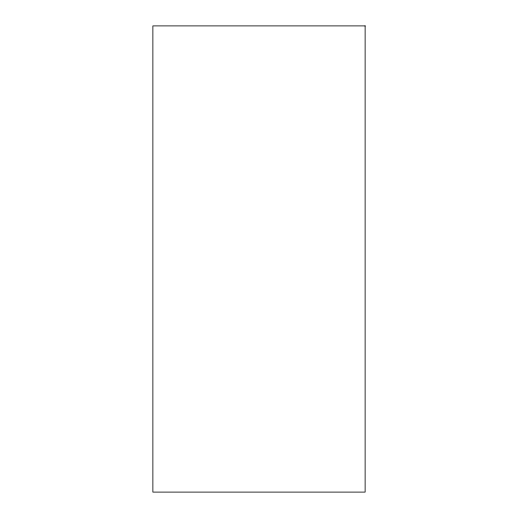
<?xml version="1.0" encoding="UTF-8"?>
<svg xmlns="http://www.w3.org/2000/svg" width="518" height="518" viewBox="0 0 518 518"><rect width="100%" height="100%" fill="white"/><g stroke="black" fill="none" stroke-linecap="round" stroke-linejoin="round"><path stroke-width="0.78" d="M365.125 25.9L152.875 25.9L152.875 492.1L365.125 492.1L365.125 25.9"/></g></svg>
